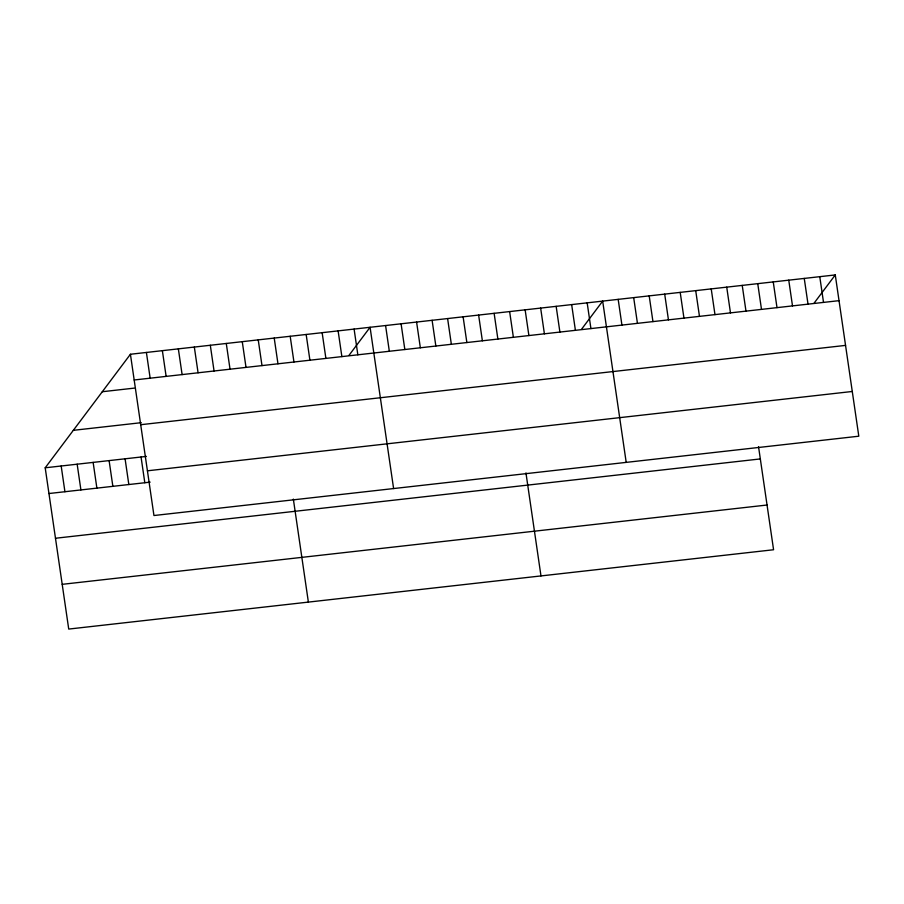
<?xml version="1.0" encoding="UTF-8"?>
<svg xmlns="http://www.w3.org/2000/svg" width="904" height="904" viewBox="0 0 904 904"><rect width="100%" height="100%" fill="white"/><g stroke="black" fill="none" stroke-linecap="round" stroke-linejoin="round"><path stroke-width="1.36" d="M758.546 446.734L773.575 549.745L68.727 629.071L45.2 467.797L130.425 354.255L835.273 274.929L858.8 436.203L153.951 515.529L130.425 354.255M348.978 355.385L370.075 327.282L393.602 488.555M581.577 329.203L602.674 301.111L626.201 462.385M814.176 303.032L835.273 274.929M134.176 379.985L839.025 300.659M102.299 391.726L134.255 388.121M73.326 430.327L141.227 422.688M140.696 424.71L845.556 345.396M45.2 467.797L146.38 456.407M147.42 470.803L852.28 391.477M48.952 493.527L150.143 482.137M55.483 538.253L760.332 458.927M62.206 584.334L767.055 505.02M819.77 276.68L823.521 302.411M804.255 278.421L808.018 304.151M788.751 280.161L792.503 305.891M773.248 281.912L776.999 307.642M757.744 283.653L761.496 309.383M742.229 285.404L745.981 311.134M726.726 287.144L730.477 312.874M711.222 288.896L714.974 314.626M695.707 290.636L699.47 316.366M680.203 292.376L683.955 318.106M664.7 294.128L668.451 319.858M649.196 295.868L652.948 321.598M633.681 297.619L637.444 323.349M618.178 299.36L621.929 325.09M587.171 302.851L590.922 328.581M571.656 304.591L575.407 330.322M556.152 306.343L559.904 332.073M540.648 308.083L544.4 333.813M525.134 309.835L528.896 335.565M509.63 311.575L513.382 337.305M525.947 472.905L540.976 575.927M494.126 313.326L497.878 339.056M478.623 315.067L482.374 340.797M463.108 316.818L466.859 342.548M447.604 318.558L451.356 344.288M432.101 320.298L435.852 346.029M416.586 322.05L420.349 347.78M401.082 323.79L404.834 349.52M385.579 325.542L389.33 351.272M354.097 329.079L357.848 354.809M338.119 330.875L341.87 356.605M322.14 332.672L325.892 358.402M306.162 334.48L309.914 360.21M290.184 336.277L293.947 362.007M274.217 338.073L277.969 363.803M293.348 499.087L308.377 602.098M258.239 339.87L261.99 365.6M242.261 341.667L246.012 367.397M226.282 343.463L230.034 369.194M210.304 345.26L214.056 370.99M194.326 347.057L198.078 372.787M178.348 348.865L182.111 374.595M162.37 350.662L166.133 376.392M146.403 352.458L150.154 378.188M141.058 457.006L144.809 482.736M125.08 458.803L128.831 484.533M109.101 460.599L112.864 486.329M93.135 462.396L96.886 488.126M77.156 464.193L80.908 489.923M61.178 466.001L64.93 491.731"/></g></svg>
